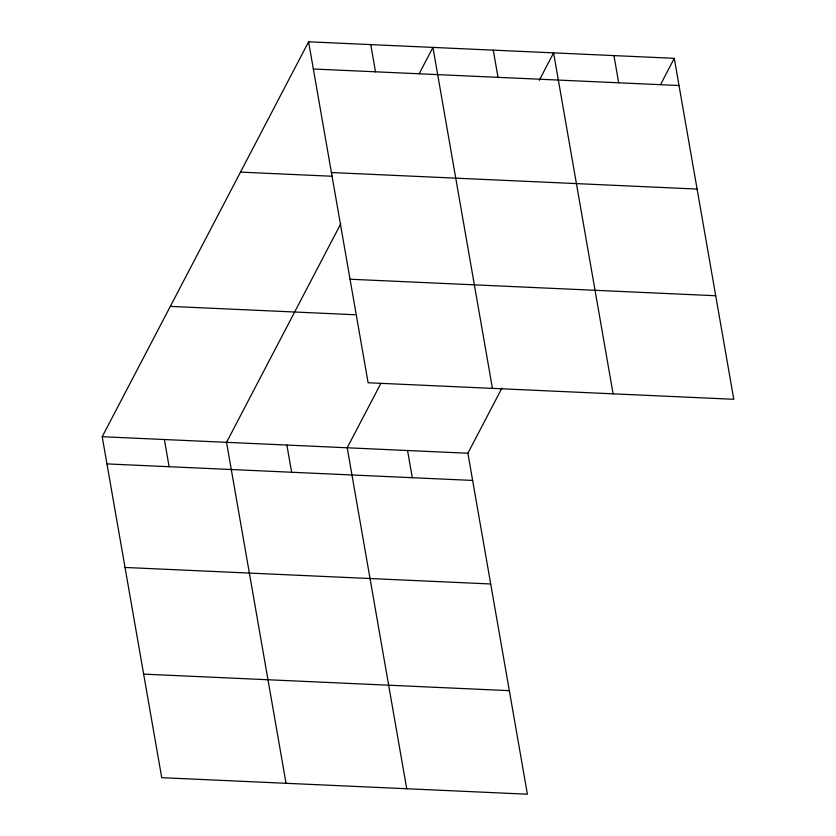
<?xml version="1.0" encoding="UTF-8"?>
<svg xmlns="http://www.w3.org/2000/svg" width="836" height="836" viewBox="0 0 836 836"><rect width="100%" height="100%" fill="white"/><g stroke="black" fill="none" stroke-linecap="round" stroke-linejoin="round"><path stroke-width="1.25" d="M501.945 388.071L467.888 453.237L527.401 794.2L161.724 777.679L102.211 436.716L308.599 41.8L674.276 58.321L733.789 399.284L368.112 382.763L308.599 41.8M340.837 223.64L226.546 442.328L286.048 783.29M419.191 73.714L432.933 47.422L492.435 388.385M380.673 383.766L347.212 447.782L406.724 788.745M539.262 80.308L553.599 52.867L613.112 393.84M660.534 84.614L674.276 58.321M313.354 69.001L679.02 85.523M331.422 172.54L697.099 189.061M240.496 172.122L332.446 176.271M350.044 279.224L715.71 295.745M170.325 306.394L354.986 314.733M102.211 436.716L467.888 453.237M106.966 463.907L472.633 480.428M125.034 567.456L490.711 583.977M143.656 674.13L509.323 690.661M613.938 55.594L618.682 82.795M493.271 50.139L498.016 77.34M370.766 44.611L375.51 71.802M407.55 450.51L412.294 477.711M286.884 445.055L291.628 472.256M164.379 439.517L169.123 466.718"/></g></svg>
